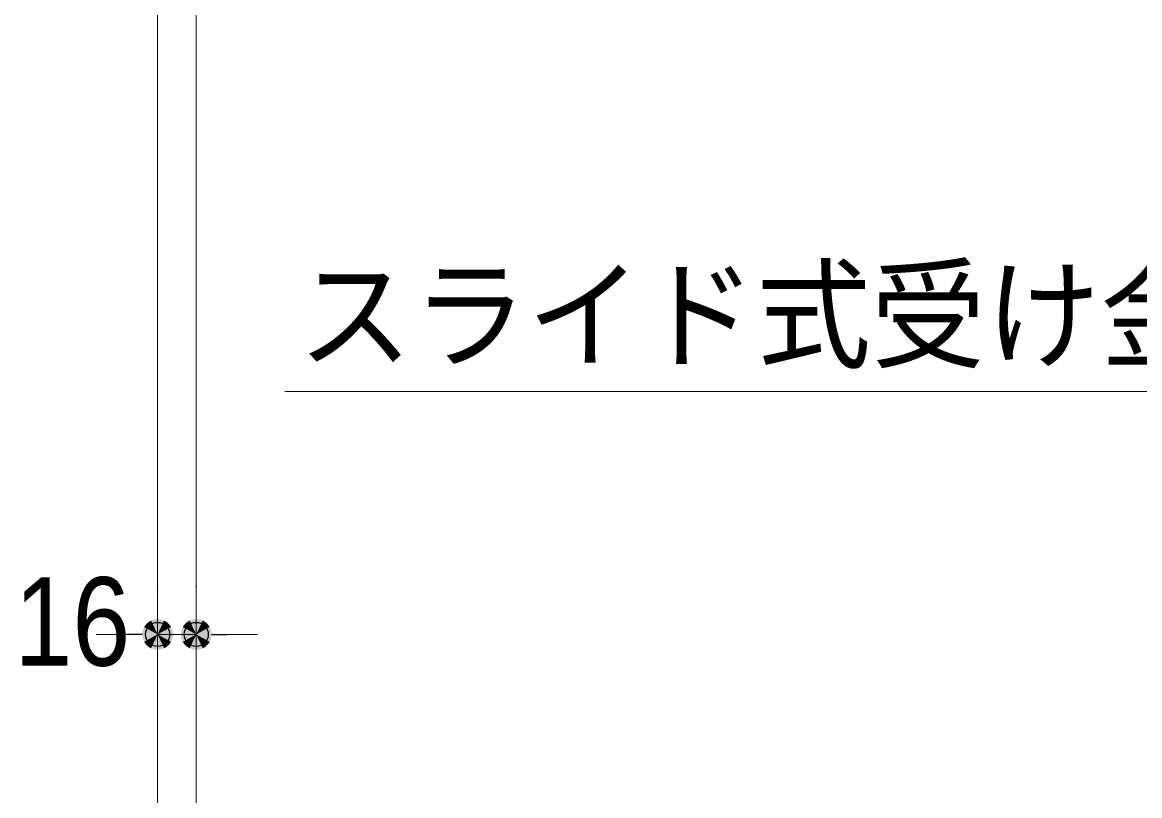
# Model space of a CAD drawing. Units: millimetres, scale not verified. Extents: x -6062 to 6062, y -3045 to 3045.
# Drawn here: x -3943.5 to -3480.6, y -47.4 to 273 of the extents above; entities that cross this region are included whole.
import ezdxf
from ezdxf.enums import TextEntityAlignment as Align

# ---------------------------------------------------------------- set-up
doc = ezdxf.new("R2010")
doc.units = ezdxf.units.MM
doc.header["$LTSCALE"] = 20
doc.header["$PDMODE"] = 32
doc.header["$PDSIZE"] = 10
for name, color, linetype, lineweight in [('0-0_3一般', 7, 'Continuous', 15), ('0-1_2寸法-3', 7, 'Continuous', 15), ('0-3_0', 7, 'Continuous', 25), ('0-5_2寸法-2', 7, 'Continuous', 15)]:
    doc.layers.add(name, color=color, linetype=linetype, lineweight=lineweight)
doc.layers.add('0-4_Defpoints', color=7, linetype='Continuous')
doc.styles.add('ＭＳ Ｐゴシック', font='')
doc.styles.get('ＭＳ Ｐゴシック').set_extended_font_data('MS PGothic')

# ---------------------------------------------------------------- blocks, each defined once
blk = doc.blocks.new('グループ-22')
at = {"layer": '0-0_3一般'}
for p, q in [((-42000, -40000), (-42000, 8000)), ((-41680, 7190), (-41680, -39750))]:
    blk.add_line(p, q, dxfattribs=at)
blk.add_lwpolyline([(-25440, 7190), (-42000, 7190), (-42000, -39750)], dxfattribs=at)
blk = doc.blocks.new('_Dot')
at = {"layer": '0-3_0'}
blk.add_line((-10, 0), (-20, 0), dxfattribs=at)
for points in [[(0, 0), (-7.29, 6.85), (-6.37, 7.71)], [(0, 0), (-6.37, 7.71), (-5.36, 8.44)], [(0, 0), (-5.36, 8.44), (-4.26, 9.05)], [(0, 0), (-4.26, 9.05), (-3.09, 9.51)], [(0, 0), (-3.09, 9.51), (-1.87, 9.82)], [(0, 0), (-1.87, 9.82), (-0.63, 9.98)], [(0, 0), (-0.63, 9.98), (0.63, 9.98)], [(0, 0), (0.63, 9.98), (1.87, 9.82)], [(0, 0), (1.87, 9.82), (3.09, 9.51)], [(0, 0), (3.09, 9.51), (4.26, 9.05)], [(0, 0), (4.26, 9.05), (5.36, 8.44)], [(0, 0), (5.36, 8.44), (6.37, 7.71)], [(0, 0), (6.37, 7.71), (7.29, 6.85)], [(0, 0), (-10, 0), (-9.92, 1.25)], [(0, 0), (-9.92, -1.25), (-10, 0)], [(0, 0), (-9.92, 1.25), (-9.69, 2.49)], [(0, 0), (-9.69, -2.49), (-9.92, -1.25)], [(0, 0), (-9.69, 2.49), (-9.3, 3.68)], [(0, 0), (-9.3, -3.68), (-9.69, -2.49)], [(0, 0), (-9.3, 3.68), (-8.76, 4.82)], [(0, 0), (-8.76, -4.82), (-9.3, -3.68)], [(0, 0), (-8.76, 4.82), (-8.09, 5.88)], [(0, 0), (-8.09, -5.88), (-8.76, -4.82)], [(0, 0), (-8.09, 5.88), (-7.29, 6.85)], [(0, 0), (-7.29, -6.85), (-8.09, -5.88)], [(0, 0), (-6.37, -7.71), (-7.29, -6.85)], [(0, 0), (-5.36, -8.44), (-6.37, -7.71)], [(0, 0), (-4.26, -9.05), (-5.36, -8.44)], [(0, 0), (-3.09, -9.51), (-4.26, -9.05)], [(0, 0), (-1.87, -9.82), (-3.09, -9.51)], [(0, 0), (-0.63, -9.98), (-1.87, -9.82)], [(0, 0), (0.63, -9.98), (-0.63, -9.98)], [(0, 0), (7.29, 6.85), (8.09, 5.88)], [(0, 0), (8.09, 5.88), (8.76, 4.82)], [(0, 0), (8.76, 4.82), (9.3, 3.68)], [(0, 0), (9.3, 3.68), (9.69, 2.49)], [(0, 0), (9.69, 2.49), (9.92, 1.25)], [(0, 0), (9.92, 1.25), (10, 0)], [(0, 0), (1.87, -9.82), (0.63, -9.98)], [(0, 0), (3.09, -9.51), (1.87, -9.82)], [(0, 0), (4.26, -9.05), (3.09, -9.51)], [(0, 0), (5.36, -8.44), (4.26, -9.05)], [(0, 0), (6.37, -7.71), (5.36, -8.44)], [(0, 0), (7.29, -6.85), (6.37, -7.71)], [(0, 0), (8.09, -5.88), (7.29, -6.85)], [(0, 0), (8.76, -4.82), (8.09, -5.88)], [(0, 0), (9.3, -3.68), (8.76, -4.82)], [(0, 0), (9.69, -2.49), (9.3, -3.68)], [(0, 0), (9.92, -1.25), (9.69, -2.49)], [(0, 0), (10, 0), (9.92, -1.25)]]:
    blk.add_solid(points, dxfattribs=at)

msp = doc.modelspace()

# ---------------------------------------------------------------- linework, layer by layer
at = {"layer": '0-1_2寸法-3'}
msp.add_lwpolyline([(-3834.82, 120), (-3202.89, 120), (-3354.5, 382.59)], dxfattribs=at)
at = {"layer": '0-4_Defpoints'}
for p in [(-3887.5, 19.43), (-3871.5, 19.43)]:
    msp.add_point(p, dxfattribs=at)
at = {"layer": '0-5_2寸法-2'}
for p, q in [((-3887.5, 39.43), (-3887.3, 39.43)), ((-3871.5, 39.43), (-3871.3, 39.43)), ((-3900.21, 19.43), (-3912.92, 19.43)), ((-3887.5, 19.43), (-3871.5, 19.43)), ((-3858.79, 19.43), (-3846.08, 19.43))]:
    msp.add_line(p, q, dxfattribs=at)

# ---------------------------------------------------------------- block references
at = {"layer": '0-0_3一般', "xscale": 0.05, "yscale": 0.05}
msp.add_blockref('グループ-22', (-1787.5, 0), dxfattribs=at)
at = {"layer": '0-5_2寸法-2', "xscale": 0.6356201, "yscale": 0.6356201}
msp.add_blockref('_Dot', (-3887.5, 19.43), dxfattribs=at)
at = {"layer": '0-5_2寸法-2', "xscale": 0.6356201, "yscale": 0.6356201, "rotation": 180}
msp.add_blockref('_Dot', (-3871.5, 19.43), dxfattribs=at)

# ---------------------------------------------------------------- texts
at = {"layer": '0-1_2寸法-3', "style": 'ＭＳ Ｐゴシック', "width": 0.95}
msp.add_text('スライド式受け金具取付位置', height=36.66, dxfattribs=at).set_placement((-3829.42, 122.54), align=Align.BOTTOM_LEFT)
at = {"layer": '0-5_2寸法-2', "style": 'ＭＳ Ｐゴシック', "width": 0.9}
msp.add_text('16', height=36.66, dxfattribs=at).set_placement((-3946.83, -4.53), align=Align.BOTTOM_LEFT)

doc.saveas('drawing.dxf')
